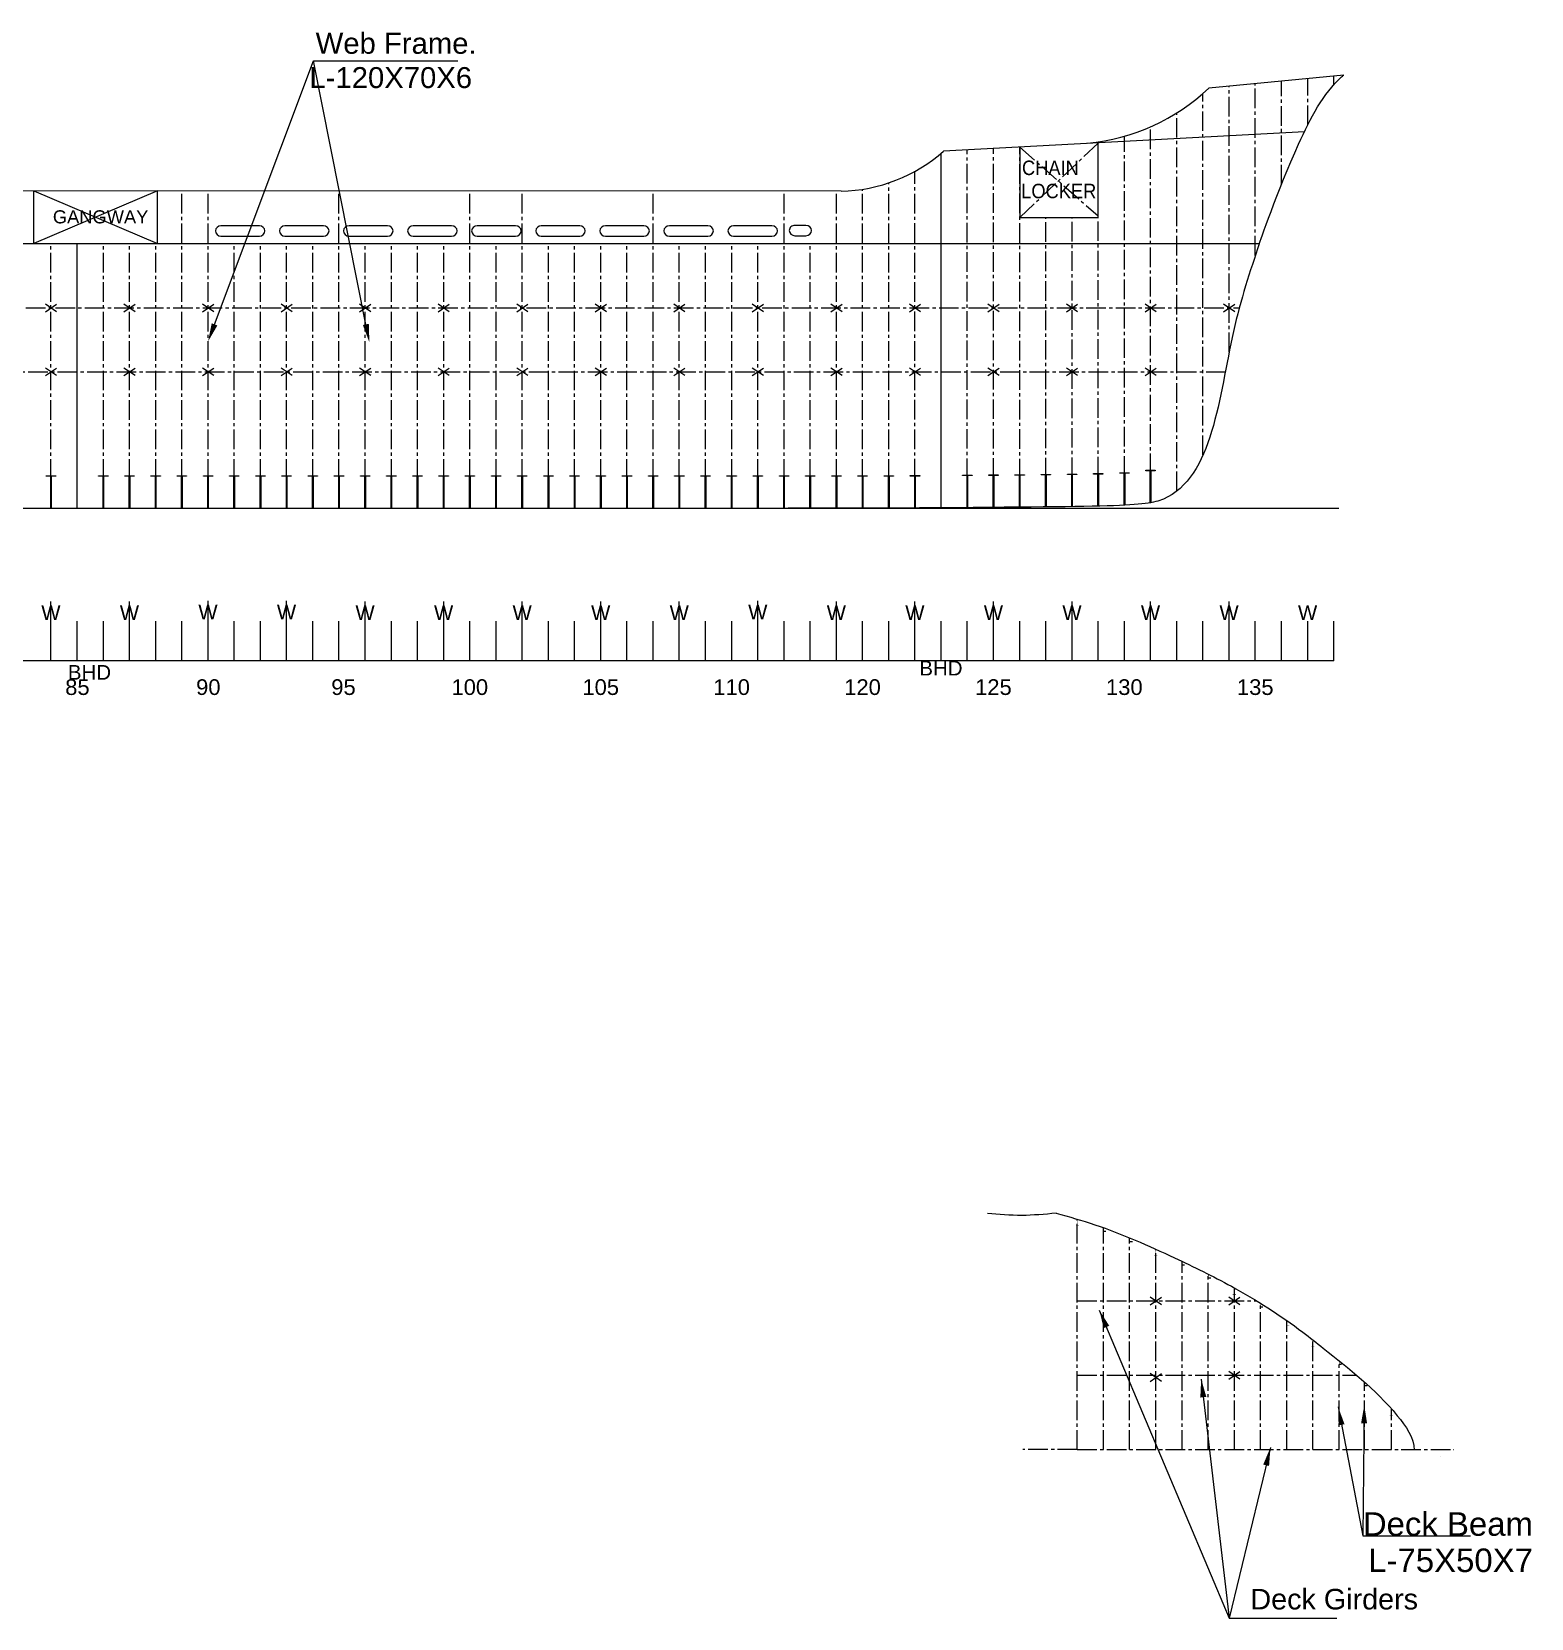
# Model space of a CAD drawing. Header units: inches. Extents: x 14911 to 113445, y 2644 to 74095.
# Drawn here: x 84807 to 113445, y 38914 to 69212 of the extents above; entities that cross this region are included whole.
import ezdxf
from ezdxf.enums import TextEntityAlignment as Align

# ---------------------------------------------------------------- set-up
doc = ezdxf.new("R2010")
doc.units = ezdxf.units.IN
doc.header["$LTSCALE"] = 500
doc.header["$MEASUREMENT"] = 0
doc.linetypes.add('CENTER2', pattern=[1.125, 0.75, -0.125, 0.125, -0.125])
for name, color, linetype in [('bulkhead', 1, 'Continuous'), ('deckgirders', 4, 'CENTER2'), ('hidden', 2, 'CENTER2'), ('hull', 7, 'Continuous'), ('stringers', 4, 'CENTER2'), ('webframe', 5, 'CENTER2')]:
    doc.layers.add(name, color=color, linetype=linetype)
for name, color, linetype, lineweight in [('fixtures', 30, 'Continuous', 25), ('Hatch', 7, 'Continuous', 211), ('Text', 7, 'Continuous', 18)]:
    doc.layers.add(name, color=color, linetype=linetype, lineweight=lineweight)
doc.styles.get("Standard").update_dxf_attribs({"font": 'arial.ttf'})
doc.dimstyles.get("Standard").update_dxf_attribs({"dimtxt": 250, "dimasz": 0.18, "dimexe": 0.18, "dimexo": 0.0625, "dimgap": 0.09, "dimtad": 0, "dimtih": 1, "dimtoh": 1, "dimdec": 4, "dimzin": 0, "dimdsep": 46, "dimtxsty": 'Standard', "dimcen": 0.09, "dimadec": 0, "dimazin": 0, "dimtfac": 1, "dimtdec": 4, "dimtofl": 0, "dimtmove": 0, "dimatfit": 3, "dimfxl": 1, "dimtolj": 1, "dimtzin": 0, "dimarcsym": 0})

msp = doc.modelspace()

# ---------------------------------------------------------------- hatches: boundary and pattern name
h = msp.add_hatch(color=256)
h.dxf.hatch_style = 1
h.paths.add_polyline_path([(85180, 60724), (85265, 60724), (85265, 60734), (85085, 60734), (85085, 60724), (85170, 60724), (85170, 60114), (85180, 60114)])
h = msp.add_hatch(color=256)
h.dxf.hatch_style = 1
h.paths.add_polyline_path([(86180, 60724), (86265, 60724), (86265, 60734), (86085, 60734), (86085, 60724), (86170, 60724), (86170, 60114), (86180, 60114)])
h = msp.add_hatch(color=256)
h.dxf.hatch_style = 1
h.paths.add_polyline_path([(86680, 60724), (86765, 60724), (86765, 60734), (86585, 60734), (86585, 60724), (86670, 60724), (86670, 60114), (86680, 60114)])
h = msp.add_hatch(color=256)
h.dxf.hatch_style = 1
h.paths.add_polyline_path([(87180, 60724), (87265, 60724), (87265, 60734), (87085, 60734), (87085, 60724), (87170, 60724), (87170, 60114), (87180, 60114)])
h = msp.add_hatch(color=256)
h.dxf.hatch_style = 1
h.paths.add_polyline_path([(87680, 60724), (87765, 60724), (87765, 60734), (87585, 60734), (87585, 60724), (87670, 60724), (87670, 60114), (87680, 60114)])
h = msp.add_hatch(color=256)
h.dxf.hatch_style = 1
h.paths.add_polyline_path([(88180, 60724), (88265, 60724), (88265, 60734), (88085, 60734), (88085, 60724), (88170, 60724), (88170, 60114), (88180, 60114)])
h = msp.add_hatch(color=256)
h.dxf.hatch_style = 1
h.paths.add_polyline_path([(88680, 60724), (88765, 60724), (88765, 60734), (88585, 60734), (88585, 60724), (88670, 60724), (88670, 60114), (88680, 60114)])
h = msp.add_hatch(color=256)
h.dxf.hatch_style = 1
h.paths.add_polyline_path([(89180, 60724), (89265, 60724), (89265, 60734), (89085, 60734), (89085, 60724), (89170, 60724), (89170, 60114), (89180, 60114)])
h = msp.add_hatch(color=256)
h.dxf.hatch_style = 1
h.paths.add_polyline_path([(89680, 60724), (89765, 60724), (89765, 60734), (89585, 60734), (89585, 60724), (89670, 60724), (89670, 60114), (89680, 60114)])
h = msp.add_hatch(color=256)
h.dxf.hatch_style = 1
h.paths.add_polyline_path([(90180, 60724), (90265, 60724), (90265, 60734), (90085, 60734), (90085, 60724), (90170, 60724), (90170, 60114), (90180, 60114)])
h = msp.add_hatch(color=256)
h.dxf.hatch_style = 1
h.paths.add_polyline_path([(90680, 60724), (90765, 60724), (90765, 60734), (90585, 60734), (90585, 60724), (90670, 60724), (90670, 60114), (90680, 60114)])
h = msp.add_hatch(color=256)
h.dxf.hatch_style = 1
h.paths.add_polyline_path([(91180, 60724), (91265, 60724), (91265, 60734), (91085, 60734), (91085, 60724), (91170, 60724), (91170, 60114), (91180, 60114)])
h = msp.add_hatch(color=256)
h.dxf.hatch_style = 1
h.paths.add_polyline_path([(91680, 60724), (91765, 60724), (91765, 60734), (91585, 60734), (91585, 60724), (91670, 60724), (91670, 60114), (91680, 60114)])
h = msp.add_hatch(color=256)
h.dxf.hatch_style = 1
h.paths.add_polyline_path([(92180, 60724), (92265, 60724), (92265, 60734), (92085, 60734), (92085, 60724), (92170, 60724), (92170, 60114), (92180, 60114)])
h = msp.add_hatch(color=256)
h.dxf.hatch_style = 1
h.paths.add_polyline_path([(92680, 60724), (92765, 60724), (92765, 60734), (92585, 60734), (92585, 60724), (92670, 60724), (92670, 60114), (92680, 60114)])
h = msp.add_hatch(color=256)
h.dxf.hatch_style = 1
h.paths.add_polyline_path([(93180, 60724), (93265, 60724), (93265, 60734), (93085, 60734), (93085, 60724), (93170, 60724), (93170, 60114), (93180, 60114)])
h = msp.add_hatch(color=256)
h.dxf.hatch_style = 1
h.paths.add_polyline_path([(93680, 60724), (93765, 60724), (93765, 60734), (93585, 60734), (93585, 60724), (93670, 60724), (93670, 60114), (93680, 60114)])
h = msp.add_hatch(color=256)
h.dxf.hatch_style = 1
h.paths.add_polyline_path([(94180, 60724), (94265, 60724), (94265, 60734), (94085, 60734), (94085, 60724), (94170, 60724), (94170, 60114), (94180, 60114)])
h = msp.add_hatch(color=256)
h.dxf.hatch_style = 1
h.paths.add_polyline_path([(94680, 60724), (94765, 60724), (94765, 60734), (94585, 60734), (94585, 60724), (94670, 60724), (94670, 60114), (94680, 60114)])
h = msp.add_hatch(color=256)
h.dxf.hatch_style = 1
h.paths.add_polyline_path([(95180, 60724), (95265, 60724), (95265, 60734), (95085, 60734), (95085, 60724), (95170, 60724), (95170, 60114), (95180, 60114)])
h = msp.add_hatch(color=256)
h.dxf.hatch_style = 1
h.paths.add_polyline_path([(95680, 60724), (95765, 60724), (95765, 60734), (95585, 60734), (95585, 60724), (95670, 60724), (95670, 60114), (95680, 60114)])
h = msp.add_hatch(color=256)
h.dxf.hatch_style = 1
h.paths.add_polyline_path([(96180, 60724), (96265, 60724), (96265, 60734), (96085, 60734), (96085, 60724), (96170, 60724), (96170, 60114), (96180, 60114)])
h = msp.add_hatch(color=256)
h.dxf.hatch_style = 1
h.paths.add_polyline_path([(96680, 60724), (96765, 60724), (96765, 60734), (96585, 60734), (96585, 60724), (96670, 60724), (96670, 60114), (96680, 60114)])
h = msp.add_hatch(color=256)
h.dxf.hatch_style = 1
h.paths.add_polyline_path([(97180, 60724), (97265, 60724), (97265, 60734), (97085, 60734), (97085, 60724), (97170, 60724), (97170, 60114), (97180, 60114)])
h = msp.add_hatch(color=256)
h.dxf.hatch_style = 1
h.paths.add_polyline_path([(97680, 60724), (97765, 60724), (97765, 60734), (97585, 60734), (97585, 60724), (97670, 60724), (97670, 60114), (97680, 60114)])
h = msp.add_hatch(color=256)
h.dxf.hatch_style = 1
h.paths.add_polyline_path([(98180, 60724), (98265, 60724), (98265, 60734), (98085, 60734), (98085, 60724), (98170, 60724), (98170, 60114), (98180, 60114)])
h = msp.add_hatch(color=256)
h.dxf.hatch_style = 1
h.paths.add_polyline_path([(98680, 60724), (98765, 60724), (98765, 60734), (98585, 60734), (98585, 60724), (98670, 60724), (98670, 60114), (98680, 60114)])
h = msp.add_hatch(color=256)
h.dxf.hatch_style = 1
h.paths.add_polyline_path([(99180, 60724), (99265, 60724), (99265, 60734), (99085, 60734), (99085, 60724), (99170, 60724), (99170, 60114), (99180, 60114)])
h = msp.add_hatch(color=256)
h.dxf.hatch_style = 1
h.paths.add_polyline_path([(99680, 60724), (99765, 60724), (99765, 60734), (99585, 60734), (99585, 60724), (99670, 60724), (99670, 60114), (99680, 60114)])
h = msp.add_hatch(color=256)
h.dxf.hatch_style = 1
h.paths.add_polyline_path([(100180, 60724), (100265, 60724), (100265, 60734), (100085, 60734), (100085, 60724), (100170, 60724), (100170, 60114), (100180, 60114)])
h = msp.add_hatch(color=256)
h.dxf.hatch_style = 1
h.paths.add_polyline_path([(100680, 60724), (100765, 60724), (100765, 60734), (100585, 60734), (100585, 60724), (100670, 60724), (100670, 60114), (100680, 60114)])
h = msp.add_hatch(color=256)
h.dxf.hatch_style = 1
h.paths.add_polyline_path([(101180, 60724), (101265, 60724), (101265, 60734), (101085, 60734), (101085, 60724), (101170, 60724), (101170, 60114), (101180, 60114)])
h = msp.add_hatch(color=256)
h.dxf.hatch_style = 1
h.paths.add_polyline_path([(101680, 60727), (101765, 60727), (101765, 60737), (101585, 60737), (101585, 60727), (101670, 60727), (101670, 60117), (101680, 60117)])
h = msp.add_hatch(color=256)
h.dxf.hatch_style = 1
h.paths.add_polyline_path([(102680, 60735), (102765, 60735), (102765, 60745), (102585, 60745), (102585, 60735), (102670, 60735), (102670, 60125), (102680, 60125)])
h = msp.add_hatch(color=256)
h.dxf.hatch_style = 1
h.paths.add_polyline_path([(103180, 60739), (103265, 60739), (103265, 60749), (103085, 60749), (103085, 60739), (103170, 60739), (103170, 60129), (103180, 60129)])
h = msp.add_hatch(color=256)
h.dxf.hatch_style = 1
h.paths.add_polyline_path([(103680, 60743), (103765, 60743), (103765, 60753), (103585, 60753), (103585, 60743), (103670, 60743), (103670, 60133), (103680, 60133)])
h = msp.add_hatch(color=256)
h.dxf.hatch_style = 1
h.paths.add_polyline_path([(104180, 60747), (104265, 60747), (104265, 60757), (104085, 60757), (104085, 60747), (104170, 60747), (104170, 60137), (104180, 60137)])
h = msp.add_hatch(color=256)
h.dxf.hatch_style = 1
h.paths.add_polyline_path([(104680, 60754), (104765, 60754), (104765, 60764), (104585, 60764), (104585, 60754), (104670, 60754), (104670, 60144), (104680, 60144)])
h = msp.add_hatch(color=256)
h.dxf.hatch_style = 1
h.paths.add_polyline_path([(105180, 60763), (105265, 60763), (105265, 60773), (105085, 60773), (105085, 60763), (105170, 60763), (105170, 60153), (105180, 60153)])
h = msp.add_hatch(color=256)
h.dxf.hatch_style = 1
h.paths.add_polyline_path([(105680, 60779), (105765, 60779), (105765, 60789), (105585, 60789), (105585, 60779), (105670, 60779), (105670, 60169), (105680, 60169)])
h = msp.add_hatch(color=256)
h.dxf.hatch_style = 1
h.paths.add_polyline_path([(106180, 60827), (106265, 60827), (106265, 60837), (106085, 60837), (106085, 60827), (106170, 60827), (106170, 60217), (106180, 60217)])
h = msp.add_hatch(color=256)
h.dxf.hatch_style = 1
h.paths.add_polyline_path([(105280, 46297), (105280, 46365), (105273, 46365), (105273, 46290), (105323, 46290), (105323, 46297)])
h = msp.add_hatch(color=256)
h.dxf.hatch_style = 1
h.paths.add_polyline_path([(105784, 46103), (105784, 46171), (105777, 46171), (105777, 46096), (105827, 46096), (105827, 46103)])
h = msp.add_hatch(color=256)
h.dxf.hatch_style = 1
h.paths.add_polyline_path([(106781, 45654), (106781, 45722), (106774, 45722), (106774, 45647), (106824, 45647), (106824, 45654)])
h = msp.add_hatch(color=256)
h.dxf.hatch_style = 1
h.paths.add_polyline_path([(107281, 45411), (107281, 45479), (107274, 45479), (107274, 45404), (107324, 45404), (107324, 45411)])
h = msp.add_hatch(color=256)
h.dxf.hatch_style = 1
h.paths.add_polyline_path([(108278, 44855), (108278, 44923), (108271, 44923), (108271, 44848), (108321, 44848), (108321, 44855)])
h = msp.add_hatch(color=256)
h.dxf.hatch_style = 1
h.paths.add_polyline_path([(108781, 44515), (108781, 44583), (108774, 44583), (108774, 44508), (108824, 44508), (108824, 44515)])
h = msp.add_hatch(color=256)
h.dxf.hatch_style = 1
h.paths.add_polyline_path([(109777, 43760), (109777, 43828), (109770, 43828), (109770, 43753), (109820, 43753), (109820, 43760)])
h = msp.add_hatch(color=256)
h.dxf.hatch_style = 1
h.paths.add_polyline_path([(110268, 43353), (110268, 43421), (110261, 43421), (110261, 43346), (110311, 43346), (110311, 43353)])
at = {"layer": 'Hatch'}
h = msp.add_hatch(color=0, dxfattribs=at)
h.dxf.hatch_style = 1
h.paths.add_polyline_path([(104748, 46403), (104785, 46403), (104808, 46403), (104808, 46410), (104782, 46410), (104782, 46523), (104775, 46523), (104775, 46410), (104748, 46410)])
h = msp.add_hatch(color=0, dxfattribs=at)
h.dxf.hatch_style = 1
h.paths.add_polyline_path([(106243, 45838), (106280, 45838), (106303, 45838), (106303, 45845), (106277, 45845), (106277, 45958), (106270, 45958), (106270, 45845), (106243, 45845)])
h = msp.add_hatch(color=0, dxfattribs=at)
h.dxf.hatch_style = 1
h.paths.add_polyline_path([(107743, 45090), (107779, 45090), (107803, 45090), (107803, 45097), (107776, 45097), (107776, 45210), (107769, 45210), (107769, 45097), (107743, 45097)])
h = msp.add_hatch(color=0, dxfattribs=at)
h.dxf.hatch_style = 1
h.paths.add_polyline_path([(109243, 44103), (109280, 44103), (109303, 44103), (109303, 44110), (109277, 44110), (109277, 44223), (109270, 44223), (109270, 44110), (109243, 44110)])
h = msp.add_hatch(color=0, dxfattribs=at)
h.dxf.hatch_style = 1
h.paths.add_polyline_path([(110742, 42780), (110779, 42780), (110802, 42780), (110802, 42787), (110775, 42787), (110775, 42900), (110768, 42900), (110768, 42787), (110742, 42787)])

# ---------------------------------------------------------------- linework, layer by layer
at = {"linetype": 'Continuous', "lineweight": -3}
for p, q in [((103675, 67008), (103677, 65666)), ((105174, 65693), (105174, 67086)), ((87210, 66172), (84850, 65165)), ((84850, 65165), (84850, 66172)), ((84850, 66172), (87210, 65165)), ((87210, 65165), (87210, 66172)), ((89155, 65506), (88421, 65506)), ((90379, 65506), (89644, 65506)), ((91602, 65506), (90868, 65506)), ((92826, 65506), (92092, 65506)), ((94049, 65506), (93315, 65506)), ((95273, 65506), (94539, 65506)), ((96497, 65506), (95763, 65506)), ((97720, 65506), (96986, 65506)), ((98944, 65506), (98210, 65506)), ((99594, 65514), (99381, 65514)), ((88421, 65308), (89155, 65308)), ((89644, 65308), (90379, 65308)), ((90868, 65308), (91602, 65308)), ((92092, 65308), (92826, 65308)), ((93315, 65308), (94049, 65308)), ((94539, 65308), (95273, 65308)), ((95763, 65308), (96497, 65308)), ((96986, 65308), (97720, 65308)), ((98210, 65308), (98944, 65308)), ((99381, 65317), (99594, 65317))]:
    msp.add_line(p, q, dxfattribs=at)
at = {"linetype": 'CENTER2', "lineweight": -3}
for p, q in [((103675, 67008), (105174, 65693)), ((103677, 65666), (105174, 67086))]:
    msp.add_line(p, q, dxfattribs=at)
for p, q in [((103677, 65666), (105175, 65666)), ((85085, 60734), (85265, 60734)), ((85085, 60724), (85085, 60734)), ((85170, 60724), (85085, 60724)), ((85170, 60114), (85170, 60724)), ((85265, 60724), (85180, 60724)), ((85180, 60724), (85180, 60114)), ((85265, 60734), (85265, 60724)), ((86085, 60734), (86265, 60734)), ((86085, 60724), (86085, 60734)), ((86170, 60724), (86085, 60724)), ((86170, 60114), (86170, 60724)), ((86265, 60724), (86180, 60724)), ((86180, 60724), (86180, 60114)), ((86265, 60734), (86265, 60724)), ((86585, 60734), (86765, 60734)), ((86585, 60724), (86585, 60734)), ((86670, 60724), (86585, 60724)), ((86670, 60114), (86670, 60724)), ((86765, 60724), (86680, 60724)), ((86680, 60724), (86680, 60114)), ((86765, 60734), (86765, 60724)), ((87085, 60734), (87265, 60734)), ((87085, 60724), (87085, 60734)), ((87170, 60724), (87085, 60724)), ((87170, 60114), (87170, 60724)), ((87265, 60724), (87180, 60724)), ((87180, 60724), (87180, 60114)), ((87265, 60734), (87265, 60724)), ((87585, 60734), (87765, 60734)), ((87585, 60724), (87585, 60734)), ((87670, 60724), (87585, 60724)), ((87670, 60114), (87670, 60724)), ((87765, 60724), (87680, 60724)), ((87680, 60724), (87680, 60114)), ((87765, 60734), (87765, 60724)), ((88085, 60734), (88265, 60734)), ((88085, 60724), (88085, 60734)), ((88170, 60724), (88085, 60724)), ((88170, 60114), (88170, 60724)), ((88265, 60724), (88180, 60724)), ((88180, 60724), (88180, 60114)), ((88265, 60734), (88265, 60724)), ((88585, 60734), (88765, 60734)), ((88585, 60724), (88585, 60734)), ((88670, 60724), (88585, 60724)), ((88670, 60114), (88670, 60724)), ((88765, 60724), (88680, 60724)), ((88680, 60724), (88680, 60114)), ((88765, 60734), (88765, 60724)), ((89085, 60734), (89265, 60734)), ((89085, 60724), (89085, 60734)), ((89170, 60724), (89085, 60724)), ((89170, 60114), (89170, 60724)), ((89265, 60724), (89180, 60724)), ((89180, 60724), (89180, 60114)), ((89265, 60734), (89265, 60724)), ((89585, 60734), (89765, 60734)), ((89585, 60724), (89585, 60734)), ((89670, 60724), (89585, 60724)), ((89670, 60114), (89670, 60724)), ((89765, 60724), (89680, 60724)), ((89680, 60724), (89680, 60114)), ((89765, 60734), (89765, 60724)), ((90085, 60734), (90265, 60734)), ((90085, 60724), (90085, 60734)), ((90170, 60724), (90085, 60724)), ((90170, 60114), (90170, 60724)), ((90265, 60724), (90180, 60724)), ((90180, 60724), (90180, 60114)), ((90265, 60734), (90265, 60724)), ((90585, 60734), (90765, 60734)), ((90585, 60724), (90585, 60734)), ((90670, 60724), (90585, 60724)), ((90670, 60114), (90670, 60724)), ((90765, 60724), (90680, 60724)), ((90680, 60724), (90680, 60114)), ((90765, 60734), (90765, 60724)), ((91085, 60734), (91265, 60734)), ((91085, 60724), (91085, 60734)), ((91170, 60724), (91085, 60724)), ((91170, 60114), (91170, 60724)), ((91265, 60724), (91180, 60724)), ((91180, 60724), (91180, 60114)), ((91265, 60734), (91265, 60724)), ((91585, 60734), (91765, 60734)), ((91585, 60724), (91585, 60734)), ((91670, 60724), (91585, 60724)), ((91670, 60114), (91670, 60724)), ((91765, 60724), (91680, 60724)), ((91680, 60724), (91680, 60114)), ((91765, 60734), (91765, 60724)), ((92085, 60734), (92265, 60734)), ((92085, 60724), (92085, 60734)), ((92170, 60724), (92085, 60724)), ((92170, 60114), (92170, 60724)), ((92265, 60724), (92180, 60724)), ((92180, 60724), (92180, 60114)), ((92265, 60734), (92265, 60724)), ((92585, 60734), (92765, 60734)), ((92585, 60724), (92585, 60734)), ((92670, 60724), (92585, 60724)), ((92670, 60114), (92670, 60724)), ((92765, 60724), (92680, 60724)), ((92680, 60724), (92680, 60114)), ((92765, 60734), (92765, 60724)), ((93085, 60734), (93265, 60734)), ((93085, 60724), (93085, 60734)), ((93170, 60724), (93085, 60724)), ((93170, 60114), (93170, 60724)), ((93265, 60724), (93180, 60724)), ((93180, 60724), (93180, 60114)), ((93265, 60734), (93265, 60724)), ((93585, 60734), (93765, 60734)), ((93585, 60724), (93585, 60734)), ((93670, 60724), (93585, 60724)), ((93670, 60114), (93670, 60724)), ((93765, 60724), (93680, 60724)), ((93680, 60724), (93680, 60114)), ((93765, 60734), (93765, 60724)), ((94085, 60734), (94265, 60734)), ((94085, 60724), (94085, 60734)), ((94170, 60724), (94085, 60724)), ((94170, 60114), (94170, 60724)), ((94265, 60724), (94180, 60724)), ((94180, 60724), (94180, 60114)), ((94265, 60734), (94265, 60724)), ((94585, 60734), (94765, 60734)), ((94585, 60724), (94585, 60734)), ((94670, 60724), (94585, 60724)), ((94670, 60114), (94670, 60724)), ((94765, 60724), (94680, 60724)), ((94680, 60724), (94680, 60114)), ((94765, 60734), (94765, 60724)), ((95085, 60734), (95265, 60734)), ((95085, 60724), (95085, 60734)), ((95170, 60724), (95085, 60724)), ((95170, 60114), (95170, 60724)), ((95265, 60724), (95180, 60724)), ((95180, 60724), (95180, 60114)), ((95265, 60734), (95265, 60724)), ((95585, 60734), (95765, 60734)), ((95585, 60724), (95585, 60734)), ((95670, 60724), (95585, 60724)), ((95670, 60114), (95670, 60724)), ((95765, 60724), (95680, 60724)), ((95680, 60724), (95680, 60114)), ((95765, 60734), (95765, 60724)), ((96085, 60734), (96265, 60734)), ((96085, 60724), (96085, 60734)), ((96170, 60724), (96085, 60724)), ((96170, 60114), (96170, 60724)), ((96265, 60724), (96180, 60724)), ((96180, 60724), (96180, 60114)), ((96265, 60734), (96265, 60724)), ((96585, 60734), (96765, 60734)), ((96585, 60724), (96585, 60734)), ((96670, 60724), (96585, 60724)), ((96670, 60114), (96670, 60724)), ((96765, 60724), (96680, 60724)), ((96680, 60724), (96680, 60114)), ((96765, 60734), (96765, 60724)), ((97085, 60734), (97265, 60734)), ((97085, 60724), (97085, 60734)), ((97170, 60724), (97085, 60724)), ((97170, 60114), (97170, 60724)), ((97265, 60724), (97180, 60724)), ((97180, 60724), (97180, 60114)), ((97265, 60734), (97265, 60724)), ((97585, 60734), (97765, 60734)), ((97585, 60724), (97585, 60734)), ((97670, 60724), (97585, 60724)), ((97670, 60114), (97670, 60724)), ((97765, 60724), (97680, 60724)), ((97680, 60724), (97680, 60114)), ((97765, 60734), (97765, 60724)), ((98085, 60734), (98265, 60734)), ((98085, 60724), (98085, 60734)), ((98170, 60724), (98085, 60724)), ((98170, 60114), (98170, 60724)), ((98265, 60724), (98180, 60724)), ((98180, 60724), (98180, 60114)), ((98265, 60734), (98265, 60724)), ((98585, 60734), (98765, 60734)), ((98585, 60724), (98585, 60734)), ((98670, 60724), (98585, 60724)), ((98670, 60114), (98670, 60724)), ((98765, 60724), (98680, 60724)), ((98680, 60724), (98680, 60114)), ((98765, 60734), (98765, 60724)), ((99085, 60734), (99265, 60734)), ((99085, 60724), (99085, 60734)), ((99170, 60724), (99085, 60724)), ((99170, 60114), (99170, 60724)), ((99265, 60724), (99180, 60724)), ((99180, 60724), (99180, 60114)), ((99265, 60734), (99265, 60724)), ((99585, 60734), (99765, 60734)), ((99585, 60724), (99585, 60734)), ((99670, 60724), (99585, 60724)), ((99670, 60114), (99670, 60724)), ((99765, 60724), (99680, 60724)), ((99680, 60724), (99680, 60114)), ((99765, 60734), (99765, 60724)), ((100085, 60734), (100265, 60734)), ((100085, 60724), (100085, 60734)), ((100170, 60724), (100085, 60724)), ((100170, 60114), (100170, 60724)), ((100265, 60724), (100180, 60724)), ((100180, 60724), (100180, 60114)), ((100265, 60734), (100265, 60724)), ((100585, 60734), (100765, 60734)), ((100585, 60724), (100585, 60734)), ((100670, 60724), (100585, 60724)), ((100670, 60114), (100670, 60724)), ((100765, 60724), (100680, 60724)), ((100680, 60724), (100680, 60114)), ((100765, 60734), (100765, 60724)), ((101085, 60734), (101265, 60734)), ((101085, 60724), (101085, 60734)), ((101170, 60724), (101085, 60724)), ((101170, 60114), (101170, 60724)), ((101265, 60724), (101180, 60724)), ((101180, 60724), (101180, 60114)), ((101265, 60734), (101265, 60724)), ((101585, 60737), (101765, 60737)), ((101585, 60727), (101585, 60737)), ((101670, 60727), (101585, 60727)), ((101670, 60117), (101670, 60727)), ((101765, 60727), (101680, 60727)), ((101680, 60727), (101680, 60117)), ((101765, 60737), (101765, 60727)), ((102585, 60745), (102765, 60745)), ((102585, 60735), (102585, 60745)), ((102670, 60735), (102585, 60735)), ((102670, 60125), (102670, 60735)), ((102765, 60735), (102680, 60735)), ((102680, 60735), (102680, 60125)), ((102765, 60745), (102765, 60735)), ((103085, 60749), (103265, 60749)), ((103085, 60739), (103085, 60749)), ((103170, 60739), (103085, 60739)), ((103170, 60129), (103170, 60739)), ((103265, 60739), (103180, 60739)), ((103180, 60739), (103180, 60129)), ((103265, 60749), (103265, 60739)), ((103585, 60753), (103765, 60753)), ((103585, 60743), (103585, 60753)), ((103670, 60743), (103585, 60743)), ((103670, 60133), (103670, 60743)), ((103765, 60743), (103680, 60743)), ((103680, 60743), (103680, 60133)), ((103765, 60753), (103765, 60743)), ((104085, 60757), (104265, 60757)), ((104085, 60747), (104085, 60757)), ((104170, 60747), (104085, 60747)), ((104170, 60137), (104170, 60747)), ((104265, 60747), (104180, 60747)), ((104180, 60747), (104180, 60137)), ((104265, 60757), (104265, 60747)), ((104585, 60764), (104765, 60764)), ((104585, 60754), (104585, 60764)), ((104670, 60754), (104585, 60754)), ((104670, 60144), (104670, 60754)), ((104765, 60754), (104680, 60754)), ((104680, 60754), (104680, 60144)), ((104765, 60764), (104765, 60754)), ((105085, 60773), (105265, 60773)), ((105085, 60763), (105085, 60773)), ((105170, 60763), (105085, 60763)), ((105170, 60153), (105170, 60763)), ((105265, 60763), (105180, 60763)), ((105180, 60763), (105180, 60153)), ((105265, 60773), (105265, 60763)), ((105585, 60789), (105765, 60789)), ((105585, 60779), (105585, 60789)), ((105670, 60779), (105585, 60779)), ((105670, 60169), (105670, 60779)), ((105765, 60779), (105680, 60779)), ((105680, 60779), (105680, 60169)), ((105765, 60789), (105765, 60779)), ((106085, 60837), (106265, 60837)), ((106085, 60827), (106085, 60837)), ((106170, 60827), (106085, 60827)), ((106170, 60217), (106170, 60827)), ((106265, 60827), (106180, 60827)), ((106180, 60827), (106180, 60217)), ((106265, 60837), (106265, 60827)), ((85180, 60114), (85170, 60114)), ((86180, 60114), (86170, 60114)), ((86680, 60114), (86670, 60114)), ((87180, 60114), (87170, 60114)), ((87680, 60114), (87670, 60114)), ((88180, 60114), (88170, 60114)), ((88680, 60114), (88670, 60114)), ((89180, 60114), (89170, 60114)), ((89680, 60114), (89670, 60114)), ((90180, 60114), (90170, 60114)), ((90680, 60114), (90670, 60114)), ((91180, 60114), (91170, 60114)), ((91680, 60114), (91670, 60114)), ((92180, 60114), (92170, 60114)), ((92680, 60114), (92670, 60114)), ((93180, 60114), (93170, 60114)), ((93680, 60114), (93670, 60114)), ((94180, 60114), (94170, 60114)), ((94680, 60114), (94670, 60114)), ((95180, 60114), (95170, 60114)), ((95680, 60114), (95670, 60114)), ((96180, 60114), (96170, 60114)), ((96680, 60114), (96670, 60114)), ((97180, 60114), (97170, 60114)), ((97680, 60114), (97670, 60114)), ((98180, 60114), (98170, 60114)), ((98680, 60114), (98670, 60114)), ((99180, 60114), (99170, 60114)), ((99680, 60114), (99670, 60114)), ((100180, 60114), (100170, 60114)), ((100680, 60114), (100670, 60114)), ((101180, 60114), (101170, 60114)), ((101680, 60117), (101670, 60117)), ((102680, 60125), (102670, 60125)), ((103180, 60129), (103170, 60129)), ((103680, 60133), (103670, 60133)), ((104180, 60137), (104170, 60137)), ((104680, 60144), (104670, 60144)), ((105180, 60153), (105170, 60153)), ((105680, 60169), (105670, 60169)), ((106180, 60217), (106170, 60217)), ((105323, 46297), (105280, 46297)), ((105827, 46103), (105784, 46103)), ((106824, 45654), (106781, 45654)), ((107324, 45411), (107281, 45411)), ((108321, 44855), (108278, 44855)), ((109820, 43760), (109777, 43760)), ((110311, 43353), (110268, 43353))]:
    msp.add_line(p, q)
for points in [[(88298, 63624), (90187, 68659), (92948, 68659)], [(91188, 63623), (90187, 68659)]]:
    msp.add_lwpolyline(points)
at = {"linetype": 'Continuous', "lineweight": -3}
for centre, major_axis, start_param, end_param in [((88421, 65407), (-106, 0), -1.570796, 0), ((89155, 65407), (106, 0), 0, 1.570796), ((89644, 65407), (-106, 0), -1.570796, 0), ((90379, 65407), (106, 0), 0, 1.570796), ((90868, 65407), (-106, 0), -1.570796, 0), ((91602, 65407), (106, 0), 0, 1.570796), ((92092, 65407), (-106, 0), -1.570796, 0), ((92826, 65407), (106, 0), 0, 1.570796), ((93315, 65407), (-106, 0), -1.570796, 0), ((94049, 65407), (106, 0), 0, 1.570796), ((94539, 65407), (-106, 0), -1.570796, 0), ((95273, 65407), (106, 0), 0, 1.570796), ((95763, 65407), (-106, 0), -1.570796, 0), ((96497, 65407), (106, 0), 0, 1.570796), ((96986, 65407), (-106, 0), -1.570796, 0), ((97720, 65407), (106, 0), 0, 1.570796), ((98210, 65407), (-106, 0), -1.570796, 0), ((98944, 65407), (106, 0), 0, 1.570796), ((99381, 65416), (106, 0), 1.570796, 3.141593), ((99594, 65416), (-106, 0), 3.141593, 4.712389), ((88421, 65407), (-106, 0), 0, 1.570796), ((89155, 65407), (106, 0), 4.712389, 6.283185), ((89644, 65407), (-106, 0), 0, 1.570796), ((90379, 65407), (106, 0), 4.712389, 6.283185), ((90868, 65407), (-106, 0), 0, 1.570796), ((91602, 65407), (106, 0), 4.712389, 6.283185), ((92092, 65407), (-106, 0), 0, 1.570796), ((92826, 65407), (106, 0), 4.712389, 6.283185), ((93315, 65407), (-106, 0), 0, 1.570796), ((94049, 65407), (106, 0), 4.712389, 6.283185), ((94539, 65407), (-106, 0), 0, 1.570796), ((95273, 65407), (106, 0), 4.712389, 6.283185), ((95763, 65407), (-106, 0), 0, 1.570796), ((96497, 65407), (106, 0), 4.712389, 6.283185), ((96986, 65407), (-106, 0), 0, 1.570796), ((97720, 65407), (106, 0), 4.712389, 6.283185), ((98210, 65407), (-106, 0), 0, 1.570796), ((98944, 65407), (106, 0), 4.712389, 6.283185), ((99381, 65415), (-106, 0), 0, 1.570796), ((99594, 65415), (106, 0), 4.712389, 6.283185)]:
    msp.add_ellipse(centre, major_axis=major_axis, ratio=0.925678, start_param=start_param, end_param=end_param, dxfattribs=at)
msp.add_spline([(104370, 46648), (103714, 46607), (103058, 46642)], degree=3)
msp.add_open_spline([(104370, 46648), (104620, 46582), (105394, 46359), (106505, 45865), (107850, 45212), (108790, 44614), (109845, 43774), (110643, 43161), (111207, 42361), (111209, 42124)], degree=3, knots=[959.324834, 959.324834, 959.324834, 959.324834, 1733.850032, 3380.419019, 4593.173598, 6218.985204, 6711.297644, 8624.376904, 9357.898011, 9357.898011, 9357.898011, 9357.898011])
for points in [[(88353, 63603), (88175, 63296), (88244, 63644)], [(91245, 63634), (91256, 63280), (91131, 63612)]]:
    msp.add_solid(points)
at = {"layer": 'bulkhead'}
for p, q in [((102175, 60121), (102175, 66890)), ((85675, 66171), (85675, 66171)), ((85675, 60114), (85675, 65165))]:
    msp.add_line(p, q, dxfattribs=at)
at = {"layer": 'deckgirders'}
for p, q in [((104775, 44974), (108201, 44974)), ((104775, 43554), (110112, 43554)), ((104775, 42134), (103735, 42134)), ((104775, 42134), (111963, 42134)), ((111718, 42011), (111718, 42011))]:
    msp.add_line(p, q, dxfattribs=at)
at = {"layer": 'fixtures'}
for p, q in [((85282, 63865), (85069, 64012)), ((85069, 63865), (85282, 64012)), ((86782, 63865), (86569, 64012)), ((86569, 63865), (86782, 64012)), ((88282, 63865), (88069, 64012)), ((88069, 63865), (88282, 64012)), ((89782, 63865), (89569, 64012)), ((89569, 63865), (89782, 64012)), ((91282, 63865), (91069, 64012)), ((91069, 63865), (91282, 64012)), ((92782, 63865), (92569, 64012)), ((92569, 63865), (92782, 64012)), ((94282, 63865), (94069, 64012)), ((94069, 63865), (94282, 64012)), ((95782, 63865), (95569, 64012)), ((95569, 63865), (95782, 64012)), ((97282, 63865), (97069, 64012)), ((97069, 63865), (97282, 64012)), ((98782, 63865), (98569, 64012)), ((98569, 63865), (98782, 64012)), ((100282, 63865), (100069, 64012)), ((100069, 63865), (100282, 64012)), ((101782, 63865), (101569, 64012)), ((101569, 63865), (101782, 64012)), ((103282, 63865), (103069, 64012)), ((103069, 63865), (103282, 64012)), ((104782, 63865), (104569, 64012)), ((104569, 63865), (104782, 64012)), ((106282, 63865), (106069, 64012)), ((106069, 63865), (106282, 64012)), ((107782, 63865), (107569, 64012)), ((107569, 63865), (107782, 64012)), ((85282, 62644), (85069, 62790)), ((85069, 62644), (85282, 62790)), ((86782, 62644), (86569, 62790)), ((86569, 62644), (86782, 62790)), ((88282, 62644), (88069, 62790)), ((88069, 62644), (88282, 62790)), ((89782, 62644), (89569, 62790)), ((89569, 62644), (89782, 62790)), ((91282, 62644), (91069, 62790)), ((91069, 62644), (91282, 62790)), ((92782, 62644), (92569, 62790)), ((92569, 62644), (92782, 62790)), ((94282, 62644), (94069, 62790)), ((94069, 62644), (94282, 62790)), ((95782, 62644), (95569, 62790)), ((95569, 62644), (95782, 62790)), ((97282, 62644), (97069, 62790)), ((97069, 62644), (97282, 62790)), ((98782, 62644), (98569, 62790)), ((98569, 62644), (98782, 62790)), ((100282, 62644), (100069, 62790)), ((100069, 62644), (100282, 62790)), ((101782, 62644), (101569, 62790)), ((101569, 62644), (101782, 62790)), ((103282, 62644), (103069, 62790)), ((103069, 62644), (103282, 62790)), ((104782, 62644), (104569, 62790)), ((104569, 62644), (104782, 62790)), ((106282, 62644), (106069, 62790)), ((106069, 62644), (106282, 62790)), ((106382, 44901), (106169, 45048)), ((106169, 44901), (106382, 45048)), ((107882, 44901), (107669, 45048)), ((107669, 44901), (107882, 45048)), ((106382, 43438), (106169, 43585)), ((106169, 43438), (106382, 43585)), ((107882, 43481), (107669, 43628)), ((107669, 43481), (107882, 43628))]:
    msp.add_line(p, q, dxfattribs=at)
at = {"layer": 'hidden'}
for p, q in [((108175, 64938), (108175, 68220)), ((108675, 66292), (108675, 68268)), ((109675, 68199), (109675, 68366)), ((107175, 61129), (107175, 68031)), ((106675, 60439), (106675, 67661)), ((103675, 60121), (103675, 67015)), ((105175, 60153), (105175, 67107)), ((105675, 60169), (105675, 67216)), ((102675, 60125), (102675, 66955)), ((86175, 66171), (86175, 66171)), ((87175, 66157), (87175, 66171)), ((87675, 60114), (87675, 66171)), ((88675, 66170), (88675, 66170)), ((89175, 66170), (89175, 66170)), ((90175, 66169), (90175, 66170)), ((90675, 60114), (90675, 66169)), ((91675, 66169), (91675, 66169)), ((92175, 66169), (92175, 66169)), ((93175, 60114), (93175, 66168)), ((93675, 66168), (93675, 66168)), ((94675, 66167), (94675, 66168)), ((95175, 66167), (95175, 66168)), ((96175, 66167), (96175, 66167)), ((96675, 60114), (96675, 66167)), ((97675, 66166), (97675, 66166)), ((98175, 66166), (98175, 66166)), ((99175, 60114), (99175, 66166)), ((99675, 66165), (99675, 66166)), ((100675, 60114), (100675, 66202)), ((101175, 60114), (101175, 66326)), ((104175, 60137), (104175, 65666)), ((86175, 60114), (86175, 65165)), ((87175, 60114), (87175, 65180)), ((88675, 60114), (88675, 65165)), ((89175, 60114), (89175, 65165)), ((90175, 60114), (90175, 65165)), ((91675, 60114), (91675, 65165)), ((92175, 60114), (92175, 65165)), ((93675, 60114), (93675, 65165)), ((94675, 60114), (94675, 65165)), ((95175, 60114), (95175, 65165)), ((96175, 60114), (96175, 65165)), ((97675, 60114), (97675, 65165)), ((98175, 60114), (98175, 65165)), ((99675, 60114), (99675, 65165)), ((105275, 42134), (105275, 46372)), ((105775, 42134), (105775, 46178)), ((106775, 42134), (106775, 45729)), ((107275, 42134), (107275, 45486)), ((108275, 42134), (108275, 44929)), ((108775, 42134), (108775, 44599)), ((109775, 42134), (109775, 43831)), ((110263, 42134), (110263, 43423))]:
    msp.add_line(p, q, dxfattribs=at)
at = {"layer": 'hull'}
for p, q in [((109865, 68385), (107288, 68133)), ((100266, 66165), (58687, 66183)), ((100266, 66165), (58687, 66183)), ((42018, 65165), (108251, 65165))]:
    msp.add_line(p, q, dxfattribs=at)
at = {"layer": 'hull', "linetype": 'Continuous', "lineweight": -3}
msp.add_line((109112, 67301), (102222, 66930), dxfattribs=at)
msp.add_line((109112, 67301), (102222, 66930), dxfattribs=at)
at = {"layer": 'hull'}
for centre, radius, start, end in [((104587, 71007), 3944, 275.5831, 313.2262), ((100193, 69235), 3070, 271.3606, 311.3651)]:
    msp.add_arc(centre, radius, start, end, dxfattribs=at)
for points, knots in [([(108251, 65164), (108251, 65164), (108802, 66753), (109484, 68055), (109865, 68385), (109865, 68385)], [1309.045985, 1309.045985, 1309.045985, 1309.045985, 3578.642903, 4865.233794, 4939.383318, 4939.383318, 4939.383318, 4939.383318]), ([(108251, 65164), (108073, 64634), (107541, 63045), (107322, 60101), (105589, 60149), (101377, 60114)], [0, 0, 0, 0, 1748.076843, 5235.252978, 6546.157811, 6546.157811, 6546.157811, 6546.157811])]:
    msp.add_open_spline(points, degree=3, knots=knots, dxfattribs=at)
msp.add_open_spline([(101377, 60114), (100839, 60114), (100302, 60114), (99253, 60114)], degree=3, dxfattribs=at)
at = {"layer": 'stringers'}
for p, q in [((43072, 63938), (107869, 63938)), ((44802, 62717), (107603, 62717))]:
    msp.add_line(p, q, dxfattribs=at)
at = {"layer": 'Text', "linetype": 'Continuous', "lineweight": -3}
for p, q in [((40175, 60114), (109767, 60114)), ((109675, 57198), (40175, 57198))]:
    msp.add_line(p, q, dxfattribs=at)
at = {"layer": 'Text'}
for p, q in [((85175, 57957), (85175, 58330)), ((86675, 57957), (86675, 58330)), ((88175, 57957), (88175, 58342)), ((89675, 57957), (89675, 58342)), ((91175, 57957), (91175, 58330)), ((92675, 57957), (92675, 58330)), ((94175, 57957), (94175, 58330)), ((95675, 57957), (95675, 58330)), ((97175, 57957), (97175, 58330)), ((98675, 57957), (98675, 58342)), ((100175, 57957), (100175, 58330)), ((101675, 57957), (101675, 58330)), ((103175, 57957), (103175, 58330)), ((104675, 57957), (104675, 58330)), ((106175, 57957), (106175, 58330)), ((107675, 57957), (107675, 58330)), ((85175, 57198), (85175, 57957)), ((85675, 57198), (85675, 57957)), ((86175, 57198), (86175, 57957)), ((86675, 57198), (86675, 57957)), ((87175, 57198), (87175, 57957)), ((87675, 57198), (87675, 57957)), ((88175, 57198), (88175, 57957)), ((88675, 57198), (88675, 57957)), ((89175, 57198), (89175, 57957)), ((89675, 57198), (89675, 57957)), ((90175, 57198), (90175, 57957)), ((90675, 57198), (90675, 57957)), ((91175, 57198), (91175, 57957)), ((91675, 57198), (91675, 57957)), ((92175, 57198), (92175, 57957)), ((92675, 57198), (92675, 57957)), ((93175, 57198), (93175, 57957)), ((93675, 57198), (93675, 57957)), ((94175, 57198), (94175, 57957)), ((94675, 57198), (94675, 57957)), ((95175, 57198), (95175, 57957)), ((95675, 57198), (95675, 57957)), ((96175, 57198), (96175, 57957)), ((96675, 57198), (96675, 57957)), ((97175, 57198), (97175, 57957)), ((97675, 57198), (97675, 57957)), ((98175, 57198), (98175, 57957)), ((98675, 57198), (98675, 57957)), ((99175, 57198), (99175, 57957)), ((99675, 57198), (99675, 57957)), ((100175, 57198), (100175, 57957)), ((100675, 57198), (100675, 57957)), ((101175, 57198), (101175, 57957)), ((101675, 57198), (101675, 57957)), ((102175, 57198), (102175, 57957)), ((102675, 57198), (102675, 57957)), ((103175, 57198), (103175, 57957)), ((103675, 57198), (103675, 57957)), ((104175, 57198), (104175, 57957)), ((104675, 57198), (104675, 57957)), ((105175, 57198), (105175, 57957)), ((105675, 57198), (105675, 57957)), ((106175, 57198), (106175, 57957)), ((106675, 57198), (106675, 57957)), ((107175, 57198), (107175, 57957)), ((107675, 57198), (107675, 57957)), ((108175, 57198), (108175, 57957)), ((108675, 57198), (108675, 57957)), ((109175, 57198), (109175, 57957)), ((109675, 57198), (109675, 57957))]:
    msp.add_line(p, q, dxfattribs=at)
at = {"layer": 'webframe'}
for p, q in [((107675, 63093), (107675, 68171)), ((109175, 67430), (109175, 68317)), ((106175, 60217), (106175, 67396)), ((103175, 60129), (103175, 66982)), ((101675, 60117), (101675, 66546)), ((86675, 66171), (86675, 66171)), ((88175, 60114), (88175, 66170)), ((89675, 66170), (89675, 66170)), ((91175, 66169), (91175, 66169)), ((92675, 66168), (92675, 66169)), ((94175, 60114), (94175, 66168)), ((97175, 66166), (97175, 66167)), ((98675, 66166), (98675, 66166)), ((100175, 60114), (100175, 66165)), ((104675, 60144), (104675, 65666)), ((85175, 60114), (85175, 65165)), ((86675, 60114), (86675, 65165)), ((89675, 60114), (89675, 65165)), ((91175, 60114), (91175, 65165)), ((92675, 60114), (92675, 65165)), ((95675, 60114), (95675, 65165)), ((97175, 60114), (97175, 65165)), ((98675, 60114), (98675, 65165)), ((104775, 42134), (104775, 46535)), ((106275, 42134), (106275, 45961)), ((107775, 42134), (107775, 45222)), ((109275, 42134), (109275, 44227)), ((110775, 42134), (110775, 42912))]:
    msp.add_line(p, q, dxfattribs=at)

# ---------------------------------------------------------------- texts
for s, height, p in [('Web Frame.', 400, (90230, 68791)), ('GANGWAY', 250, (85211, 65552))]:
    msp.add_text(s, height=height).set_placement(p)
msp.add_text('L-120X70X6', height=400).set_placement((91664, 68336), align=Align.MIDDLE_CENTER)
at = {"linetype": 'Continuous', "lineweight": -3, "width": 0.904428}
for s, p in [('CHAIN', (103719, 66475)), ('LOCKER', (103704, 66032))]:
    msp.add_text(s, height=276, dxfattribs=at).set_placement(p)
at = {"ltscale": 0.5}
for s, p in [('Deck Beam', (111853, 40714)), ('L-75X50X7', (111904, 40021))]:
    msp.add_text(s, height=450, dxfattribs=at).set_placement(p, align=Align.MIDDLE_CENTER)
at = {"color": 7, "ltscale": 0.5}
msp.add_text('Deck Girders', height=392.73, dxfattribs=at).set_placement((109682, 39279), align=Align.MIDDLE_CENTER)
at = {"layer": 'Text'}
for s, height, p in [('W', 280, (84989, 57980)), ('W', 280, (86489, 57980)), ('W', 280, (87989, 57992)), ('W', 280, (89489, 57992)), ('W', 280, (90989, 57980)), ('W', 280, (92489, 57980)), ('W', 280, (93989, 57980)), ('W', 280, (95489, 57980)), ('W', 280, (96989, 57980)), ('W', 280, (98489, 57992)), ('W', 280, (99989, 57980)), ('W', 280, (101489, 57980)), ('W', 280, (102989, 57980)), ('W', 280, (104489, 57980)), ('W', 280, (105989, 57980)), ('W', 280, (107489, 57980)), ('W', 280, (108989, 57980)), ('BHD', 280, (85497, 56838)), ('BHD', 280, (101758, 56918)), ('85', 300, (85447, 56546)), ('90', 300, (87947, 56546)), ('95', 300, (90528, 56546)), ('100', 300, (92824, 56546)), ('105', 300, (95324, 56546)), ('110', 300, (97824, 56546)), ('120', 300, (100324, 56546)), ('125', 300, (102824, 56546)), ('130', 300, (105324, 56546)), ('135', 300, (107824, 56546))]:
    msp.add_text(s, height=height, dxfattribs=at).set_placement(p)

# ---------------------------------------------------------------- leaders
at = {"layer": 'Hatch'}
for points in [[(105196, 44799), (107677, 38914)], [(107141, 43483), (107677, 38914), (109732, 38914)], [(109756, 42953), (110229, 40489)], [(110256, 42985), (110229, 40489), (112283, 40489)], [(108464, 42176), (107677, 38914)]]:
    msp.add_leader(points, dimstyle='Standard', override={"dimasz": 350, "dimtad": 0}, dxfattribs=at)

doc.saveas('drawing.dxf')
